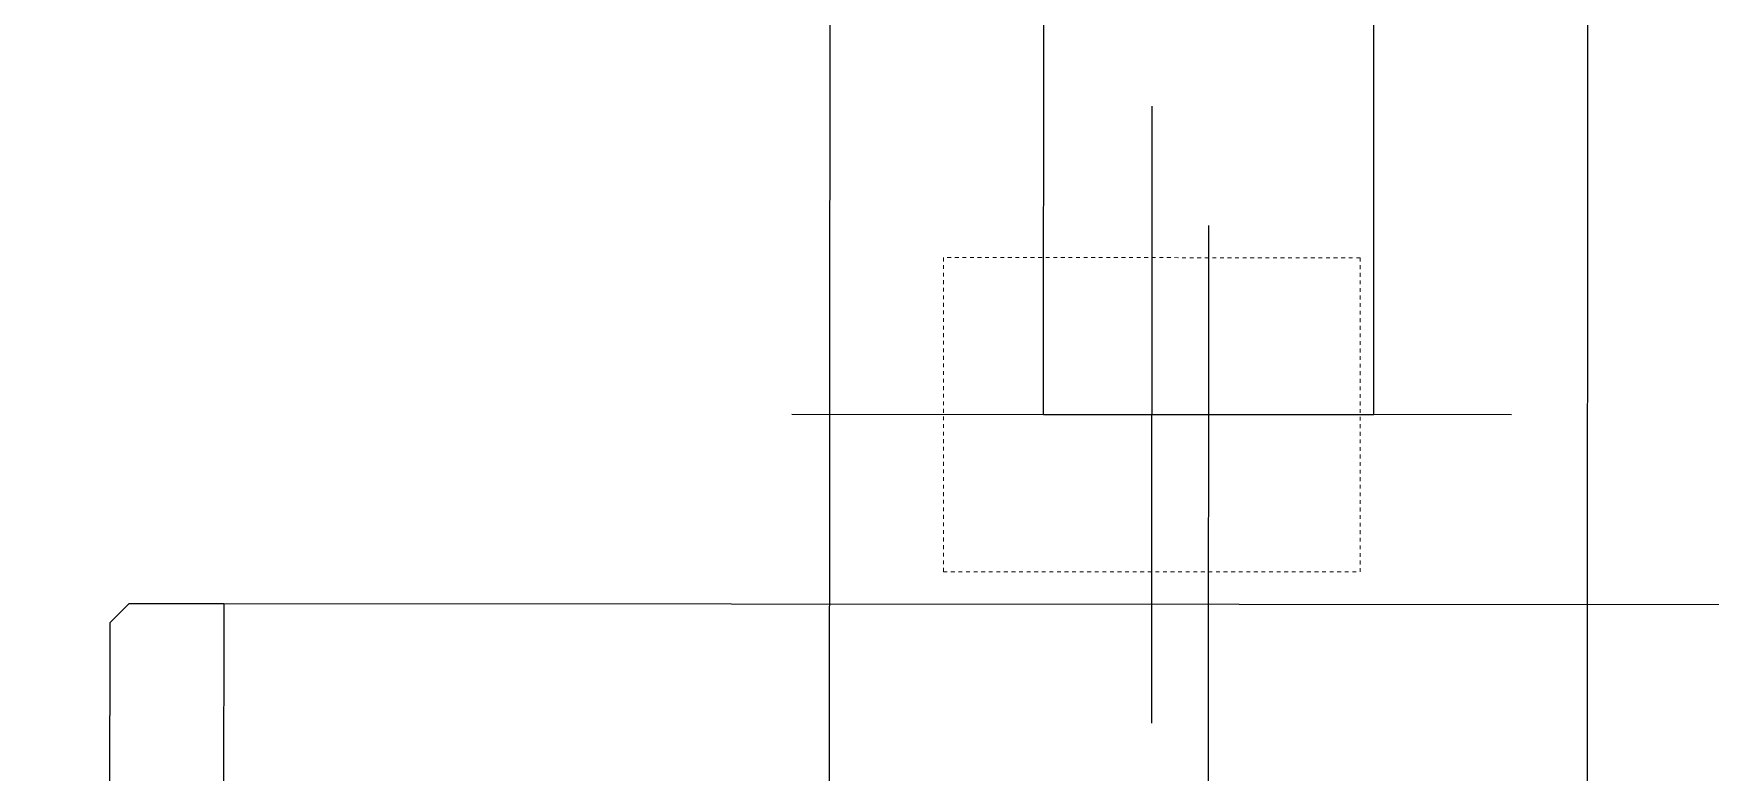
# Model space of a CAD drawing. Header units: millimetres. Extents: x 845401 to 948039, y 511594 to 550263.
# Drawn here: x 902809.51 to 902853.79, y 537243.18 to 537262.7 of the extents above; entities that cross this region are included whole.
import ezdxf

# ---------------------------------------------------------------- set-up
doc = ezdxf.new("R2010")
doc.units = ezdxf.units.MM
doc.linetypes.add('CENTER', pattern=[0])
doc.linetypes.add('DASHED', pattern=[0.75, 0.5, -0.25])
for name, color, linetype in [('00', 7, 'Continuous'), ('3中心线层', 1, 'CENTER'), ('4虚线层', 6, 'DASHED')]:
    doc.layers.add(name, color=color, linetype=linetype)
doc.layers.add('A-剖-0.10mm.......SECT-L01', color=255, linetype='Continuous', lineweight=18)

# ---------------------------------------------------------------- blocks, each defined once
blk = doc.blocks.new('*U100479')
at = {"color": 7, "linetype": 'Continuous', "lineweight": 25}
for p, q in [((-2803.638, 1671.518), (-2803.638, 1631.118)), ((-2797.997, 1642.018), (-2797.997, 1671.518)), ((-2789.279, 1642.018), (-2789.279, 1671.518)), ((-2783.638, 1631.118), (-2783.638, 1671.518)), ((-2797.997, 1642.018), (-2789.279, 1642.018)), ((-2767.638, 1637.018), (-2819.638, 1637.018)), ((-2767.638, 1637.018), (-2767.638, 1630.018)), ((-2765.138, 1637.018), (-2767.638, 1637.018)), ((-2765.138, 1637.018), (-2764.638, 1636.518)), ((-2764.638, 427.518), (-2764.638, 1636.518))]:
    blk.add_line(p, q, dxfattribs=at)
at = {"layer": '3中心线层'}
for p, q in [((-2792.138, 1650.17), (-2792.138, 1633.87)), ((-2793.638, 417.018), (-2793.638, 1647.018)), ((-2801.638, 1642.02), (-2782.638, 1642.02))]:
    blk.add_line(p, q, dxfattribs=at)
at = {"layer": '4虚线层', "linetype": 'DASHED', "lineweight": 18, "ltscale": 0.2}
blk.add_lwpolyline([(-2797.638, 1646.17), (-2786.638, 1646.17), (-2786.638, 1637.87), (-2797.638, 1637.87)], close=True, dxfattribs=at)
blk = doc.blocks.new('C线')
at = {"xscale": -1, "rotation": 359.9712527628268}
blk.add_blockref('*U100479', (981915.903, 474449.796, -3.592), dxfattribs=at)
blk = doc.blocks.new('BC线平台')
at = {"layer": 'A-剖-0.10mm.......SECT-L01'}
h = blk.add_hatch(dxfattribs=at)
h.set_pattern_fill('CROSS', color=2, scale=50)
h.set_pattern_definition([(0, (691447.87, 341554.85), (317.5, 317.5), [158.75, -476.25]), (90, (691527.24, 341475.47), (-317.5, 317.5), [158.75, -476.25])])
h.paths.add_polyline_path([(772874.462, 370095.421), (786169.72, 370095.421), (786169.72, 367097.042), (772874.462, 367097.042)])

msp = doc.modelspace()

# ---------------------------------------------------------------- block references
at = {"layer": '00'}
for name, p in [('BC线平台', (120688.345, 168041.308, -0.976)), ('C线', (-81869.829, 61162.217))]:
    msp.add_blockref(name, p, dxfattribs=at)

doc.saveas('drawing.dxf')
